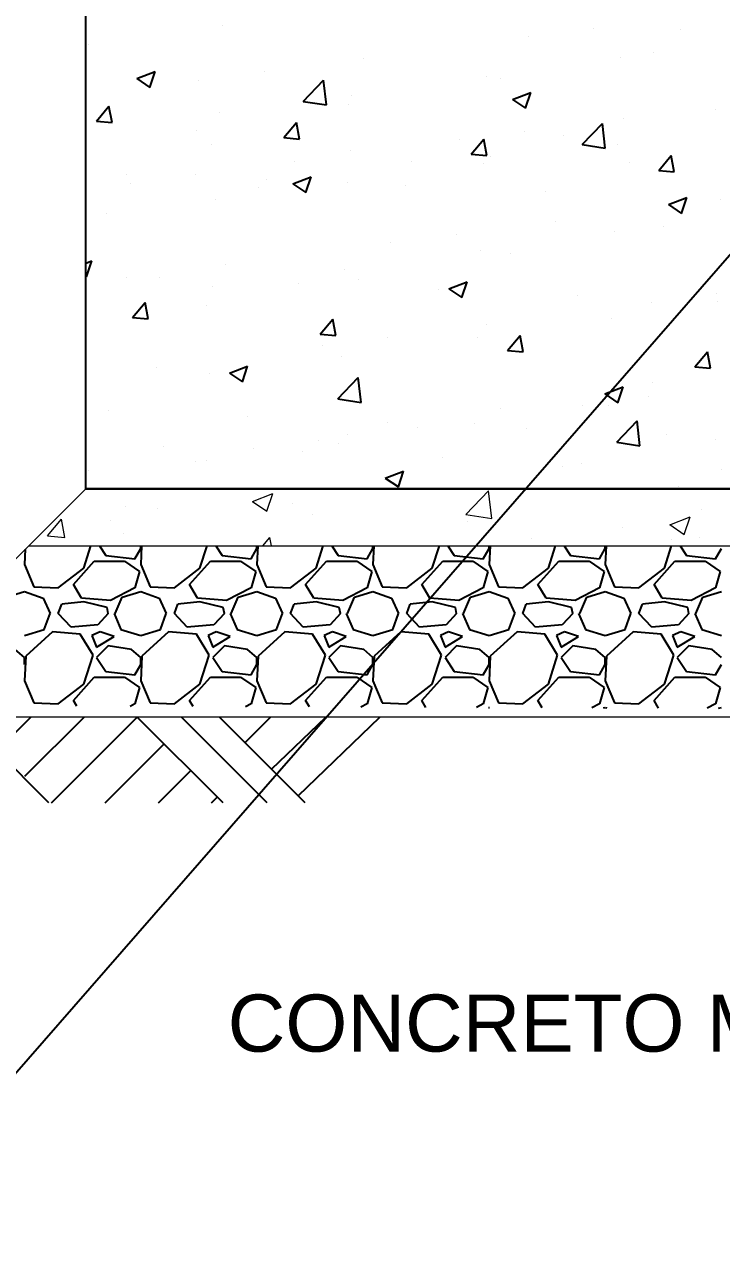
# Model space of a CAD drawing. Extents: x -160 to 364724, y -100 to 7353297.
# Drawn here: x 361602.4 to 361643.8, y 7349090.2 to 7349163.3 of the extents above; entities that cross this region are included whole.
import ezdxf

# ---------------------------------------------------------------- set-up
doc = ezdxf.new("R2010")
doc.units = 0
doc.header["$LTSCALE"] = 5
for name, color, linetype in [('01-CONTINUA', 1, 'Continuous'), ('GER-SIMBOLOS', 1, 'Continuous'), ('HACHURAS', 1, 'Continuous'), ('PAREDE CONCRETO CORTE', 5, 'Continuous'), ('Q-PLATO', 5, 'Continuous'), ('SANC_COTAS', 1, 'Continuous'), ('VEGETAÇÃO', 7, 'Continuous')]:
    doc.layers.add(name, color=color, linetype=linetype)
doc.styles.add('R-80', font='arial.ttf')
doc.dimstyles.new('LEADER - 25', dxfattribs={"dimscale": 0.025, "dimtxt": 2, "dimasz": 1.5, "dimexe": 2, "dimexo": 1, "dimgap": 1, "dimtad": 1, "dimzin": 0, "dimtxsty": 'R-80', "dimcen": 0, "dimdle": 2, "dimclrd": 1, "dimclre": 1, "dimclrt": 2, "dimadec": 0, "dimazin": 0, "dimtfac": 0.5, "dimtmove": 2, "dimatfit": 3, "dimfxl": 1, "dimtolj": 1, "dimtzin": 0, "dimarcsym": 0})

msp = doc.modelspace()

# ---------------------------------------------------------------- linework, layer by layer
at = {"layer": '01-CONTINUA', "color": 9, "linetype": 'Continuous'}
for p, q in [((361602.398, 7349132.084), (361602.354, 7349131.17)), ((361605.875, 7349130.963), (361606.299, 7349132.288)), ((361606.809, 7349132.288), (361607.187, 7349131.722)), ((361608.913, 7349131.515), (361609.258, 7349132.137)), ((361609.311, 7349132.288), (361609.258, 7349131.17)), ((361609.258, 7349132.137), (361609.258, 7349132.288)), ((361612.778, 7349130.963), (361613.202, 7349132.288)), ((361613.713, 7349132.288), (361614.09, 7349131.722)), ((361615.816, 7349131.515), (361616.161, 7349132.137)), ((361616.214, 7349132.288), (361616.161, 7349131.17)), ((361616.161, 7349132.137), (361616.161, 7349132.288)), ((361619.682, 7349130.963), (361620.106, 7349132.288)), ((361620.616, 7349132.288), (361620.993, 7349131.722)), ((361622.719, 7349131.515), (361623.064, 7349132.137)), ((361623.117, 7349132.288), (361623.064, 7349131.17)), ((361623.064, 7349132.137), (361623.064, 7349132.288)), ((361626.585, 7349130.963), (361627.009, 7349132.288)), ((361627.519, 7349132.288), (361627.896, 7349131.722)), ((361629.622, 7349131.515), (361629.967, 7349132.137)), ((361630.021, 7349132.288), (361629.967, 7349131.17)), ((361629.967, 7349132.137), (361629.967, 7349132.288)), ((361633.488, 7349130.963), (361633.912, 7349132.288)), ((361634.422, 7349132.288), (361634.8, 7349131.722)), ((361636.525, 7349131.515), (361636.871, 7349132.137)), ((361636.924, 7349132.288), (361636.871, 7349131.17)), ((361636.871, 7349132.137), (361636.871, 7349132.288)), ((361640.391, 7349130.963), (361640.815, 7349132.288)), ((361641.326, 7349132.288), (361641.703, 7349131.722)), ((361643.429, 7349131.515), (361643.774, 7349132.137)), ((361602.354, 7349131.17), (361602.907, 7349129.859)), ((361605.254, 7349129.997), (361606.496, 7349131.377)), ((361606.496, 7349131.377), (361608.291, 7349131.377)), ((361607.187, 7349131.722), (361608.913, 7349131.515)), ((361608.291, 7349131.377), (361609.189, 7349130.756)), ((361609.258, 7349131.17), (361609.81, 7349129.859)), ((361612.157, 7349129.997), (361613.4, 7349131.377)), ((361613.4, 7349131.377), (361615.194, 7349131.377)), ((361614.09, 7349131.722), (361615.816, 7349131.515)), ((361615.194, 7349131.377), (361616.092, 7349130.756)), ((361616.161, 7349131.17), (361616.713, 7349129.859)), ((361619.06, 7349129.997), (361620.303, 7349131.377)), ((361620.303, 7349131.377), (361622.098, 7349131.377)), ((361620.993, 7349131.722), (361622.719, 7349131.515)), ((361622.098, 7349131.377), (361622.995, 7349130.756)), ((361623.064, 7349131.17), (361623.616, 7349129.859)), ((361625.964, 7349129.997), (361627.206, 7349131.377)), ((361627.206, 7349131.377), (361629.001, 7349131.377)), ((361627.896, 7349131.722), (361629.622, 7349131.515)), ((361629.001, 7349131.377), (361629.898, 7349130.756)), ((361629.967, 7349131.17), (361630.52, 7349129.859)), ((361632.867, 7349129.997), (361634.109, 7349131.377)), ((361634.109, 7349131.377), (361635.904, 7349131.377)), ((361634.8, 7349131.722), (361636.525, 7349131.515)), ((361635.904, 7349131.377), (361636.802, 7349130.756)), ((361636.871, 7349131.17), (361637.423, 7349129.859)), ((361639.77, 7349129.997), (361641.013, 7349131.377)), ((361641.013, 7349131.377), (361642.807, 7349131.377)), ((361641.703, 7349131.722), (361643.429, 7349131.515)), ((361642.807, 7349131.377), (361643.705, 7349130.756)), ((361604.356, 7349129.79), (361605.875, 7349130.963)), ((361609.189, 7349130.756), (361608.913, 7349129.79)), ((361611.26, 7349129.79), (361612.778, 7349130.963)), ((361616.092, 7349130.756), (361615.816, 7349129.79)), ((361618.163, 7349129.79), (361619.682, 7349130.963)), ((361622.995, 7349130.756), (361622.719, 7349129.79)), ((361625.066, 7349129.79), (361626.585, 7349130.963)), ((361629.898, 7349130.756), (361629.622, 7349129.79)), ((361631.969, 7349129.79), (361633.488, 7349130.963)), ((361636.802, 7349130.756), (361636.525, 7349129.79)), ((361638.873, 7349129.79), (361640.391, 7349130.963)), ((361643.705, 7349130.756), (361643.429, 7349129.79)), ((361602.907, 7349129.859), (361604.356, 7349129.79)), ((361605.737, 7349129.168), (361605.254, 7349129.997)), ((361608.913, 7349129.79), (361607.463, 7349129.03)), ((361609.81, 7349129.859), (361611.26, 7349129.79)), ((361612.64, 7349129.168), (361612.157, 7349129.997)), ((361615.816, 7349129.79), (361614.366, 7349129.03)), ((361616.713, 7349129.859), (361618.163, 7349129.79)), ((361619.544, 7349129.168), (361619.06, 7349129.997)), ((361622.719, 7349129.79), (361621.269, 7349129.03)), ((361623.616, 7349129.859), (361625.066, 7349129.79)), ((361626.447, 7349129.168), (361625.964, 7349129.997)), ((361629.622, 7349129.79), (361628.173, 7349129.03)), ((361630.52, 7349129.859), (361631.969, 7349129.79)), ((361633.35, 7349129.168), (361632.867, 7349129.997)), ((361636.525, 7349129.79), (361635.076, 7349129.03)), ((361637.423, 7349129.859), (361638.873, 7349129.79)), ((361640.253, 7349129.168), (361639.77, 7349129.997)), ((361643.429, 7349129.79), (361641.979, 7349129.03)), ((361601.25, 7349129.237), (361602.354, 7349129.582)), ((361602.354, 7349129.582), (361603.459, 7349129.168)), ((361603.459, 7349129.168), (361603.873, 7349128.271)), ((361605.875, 7349128.961), (361604.563, 7349128.823)), ((361607.463, 7349129.03), (361605.737, 7349129.168)), ((361607.256, 7349128.616), (361605.875, 7349128.961)), ((361607.739, 7349128.271), (361608.153, 7349129.237)), ((361608.153, 7349129.237), (361609.258, 7349129.582)), ((361609.258, 7349129.582), (361610.362, 7349129.168)), ((361610.362, 7349129.168), (361610.776, 7349128.271)), ((361612.778, 7349128.961), (361611.467, 7349128.823)), ((361614.366, 7349129.03), (361612.64, 7349129.168)), ((361614.159, 7349128.616), (361612.778, 7349128.961)), ((361614.642, 7349128.271), (361615.056, 7349129.237)), ((361615.056, 7349129.237), (361616.161, 7349129.582)), ((361616.161, 7349129.582), (361617.265, 7349129.168)), ((361617.265, 7349129.168), (361617.68, 7349128.271)), ((361619.682, 7349128.961), (361618.37, 7349128.823)), ((361621.269, 7349129.03), (361619.544, 7349129.168)), ((361621.062, 7349128.616), (361619.682, 7349128.961)), ((361621.545, 7349128.271), (361621.96, 7349129.237)), ((361621.96, 7349129.237), (361623.064, 7349129.582)), ((361623.064, 7349129.582), (361624.169, 7349129.168)), ((361624.169, 7349129.168), (361624.583, 7349128.271)), ((361626.585, 7349128.961), (361625.273, 7349128.823)), ((361628.173, 7349129.03), (361626.447, 7349129.168)), ((361627.965, 7349128.616), (361626.585, 7349128.961)), ((361628.449, 7349128.271), (361628.863, 7349129.237)), ((361628.863, 7349129.237), (361629.967, 7349129.582)), ((361629.967, 7349129.582), (361631.072, 7349129.168)), ((361631.072, 7349129.168), (361631.486, 7349128.271)), ((361633.488, 7349128.961), (361632.176, 7349128.823)), ((361635.076, 7349129.03), (361633.35, 7349129.168)), ((361634.869, 7349128.616), (361633.488, 7349128.961)), ((361635.352, 7349128.271), (361635.766, 7349129.237)), ((361635.766, 7349129.237), (361636.871, 7349129.582)), ((361636.871, 7349129.582), (361637.975, 7349129.168)), ((361637.975, 7349129.168), (361638.389, 7349128.271)), ((361640.391, 7349128.961), (361639.08, 7349128.823)), ((361641.979, 7349129.03), (361640.253, 7349129.168)), ((361641.772, 7349128.616), (361640.391, 7349128.961)), ((361642.255, 7349128.271), (361642.669, 7349129.237)), ((361642.669, 7349129.237), (361643.774, 7349129.582)), ((361603.528, 7349127.304), (361603.873, 7349128.271)), ((361604.356, 7349128.271), (361604.563, 7349128.823)), ((361605.116, 7349127.442), (361604.356, 7349128.271)), ((361607.325, 7349128.271), (361606.704, 7349127.581)), ((361607.325, 7349128.271), (361607.256, 7349128.616)), ((361607.67, 7349128.271), (361608.084, 7349127.304)), ((361610.431, 7349127.304), (361610.776, 7349128.271)), ((361611.26, 7349128.271), (361611.467, 7349128.823)), ((361612.019, 7349127.442), (361611.26, 7349128.271)), ((361614.228, 7349128.271), (361613.607, 7349127.581)), ((361614.228, 7349128.271), (361614.159, 7349128.616)), ((361614.573, 7349128.271), (361614.987, 7349127.304)), ((361617.334, 7349127.304), (361617.68, 7349128.271)), ((361618.163, 7349128.271), (361618.37, 7349128.823)), ((361618.922, 7349127.442), (361618.163, 7349128.271)), ((361621.131, 7349128.271), (361620.51, 7349127.581)), ((361621.131, 7349128.271), (361621.062, 7349128.616)), ((361621.476, 7349128.271), (361621.891, 7349127.304)), ((361624.238, 7349127.304), (361624.583, 7349128.271)), ((361625.066, 7349128.271), (361625.273, 7349128.823)), ((361625.825, 7349127.442), (361625.066, 7349128.271)), ((361628.035, 7349128.271), (361627.413, 7349127.581)), ((361628.035, 7349128.271), (361627.965, 7349128.616)), ((361628.38, 7349128.271), (361628.794, 7349127.304)), ((361631.141, 7349127.304), (361631.486, 7349128.271)), ((361631.969, 7349128.271), (361632.176, 7349128.823)), ((361632.729, 7349127.442), (361631.969, 7349128.271)), ((361634.938, 7349128.271), (361634.316, 7349127.581)), ((361634.938, 7349128.271), (361634.869, 7349128.616)), ((361635.283, 7349128.271), (361635.697, 7349127.304)), ((361638.044, 7349127.304), (361638.389, 7349128.271)), ((361638.873, 7349128.271), (361639.08, 7349128.823)), ((361639.632, 7349127.442), (361638.873, 7349128.271)), ((361641.841, 7349128.271), (361641.22, 7349127.581)), ((361641.841, 7349128.271), (361641.772, 7349128.616)), ((361642.186, 7349128.271), (361642.6, 7349127.304)), ((361606.704, 7349127.581), (361605.116, 7349127.442)), ((361613.607, 7349127.581), (361612.019, 7349127.442)), ((361620.51, 7349127.581), (361618.922, 7349127.442)), ((361627.413, 7349127.581), (361625.825, 7349127.442)), ((361634.316, 7349127.581), (361632.729, 7349127.442)), ((361641.22, 7349127.581), (361639.632, 7349127.442)), ((361602.354, 7349126.959), (361603.528, 7349127.304)), ((361604.011, 7349127.166), (361602.423, 7349125.717)), ((361605.668, 7349127.028), (361604.011, 7349127.166)), ((361606.427, 7349125.786), (361605.668, 7349127.028)), ((361606.842, 7349127.166), (361606.358, 7349126.959)), ((361606.358, 7349126.959), (361606.634, 7349126.269)), ((361606.634, 7349126.269), (361607.67, 7349126.89)), ((361607.67, 7349126.89), (361606.842, 7349127.166)), ((361608.084, 7349127.304), (361609.258, 7349126.959)), ((361609.258, 7349126.959), (361610.431, 7349127.304)), ((361610.914, 7349127.166), (361609.327, 7349125.717)), ((361612.571, 7349127.028), (361610.914, 7349127.166)), ((361613.331, 7349125.786), (361612.571, 7349127.028)), ((361613.745, 7349127.166), (361613.262, 7349126.959)), ((361613.262, 7349126.959), (361613.538, 7349126.269)), ((361613.538, 7349126.269), (361614.573, 7349126.89)), ((361614.573, 7349126.89), (361613.745, 7349127.166)), ((361614.987, 7349127.304), (361616.161, 7349126.959)), ((361616.161, 7349126.959), (361617.334, 7349127.304)), ((361617.818, 7349127.166), (361616.23, 7349125.717)), ((361619.474, 7349127.028), (361617.818, 7349127.166)), ((361620.234, 7349125.786), (361619.474, 7349127.028)), ((361620.648, 7349127.166), (361620.165, 7349126.959)), ((361620.165, 7349126.959), (361620.441, 7349126.269)), ((361620.441, 7349126.269), (361621.476, 7349126.89)), ((361621.476, 7349126.89), (361620.648, 7349127.166)), ((361621.891, 7349127.304), (361623.064, 7349126.959)), ((361623.064, 7349126.959), (361624.238, 7349127.304)), ((361624.721, 7349127.166), (361623.133, 7349125.717)), ((361626.378, 7349127.028), (361624.721, 7349127.166)), ((361627.137, 7349125.786), (361626.378, 7349127.028)), ((361627.551, 7349127.166), (361627.068, 7349126.959)), ((361627.068, 7349126.959), (361627.344, 7349126.269)), ((361627.344, 7349126.269), (361628.38, 7349126.89)), ((361628.38, 7349126.89), (361627.551, 7349127.166)), ((361628.794, 7349127.304), (361629.967, 7349126.959)), ((361629.967, 7349126.959), (361631.141, 7349127.304)), ((361631.624, 7349127.166), (361630.036, 7349125.717)), ((361633.281, 7349127.028), (361631.624, 7349127.166)), ((361634.04, 7349125.786), (361633.281, 7349127.028)), ((361634.455, 7349127.166), (361633.971, 7349126.959)), ((361633.971, 7349126.959), (361634.247, 7349126.269)), ((361634.247, 7349126.269), (361635.283, 7349126.89)), ((361635.283, 7349126.89), (361634.455, 7349127.166)), ((361635.697, 7349127.304), (361636.871, 7349126.959)), ((361636.871, 7349126.959), (361638.044, 7349127.304)), ((361638.527, 7349127.166), (361636.94, 7349125.717)), ((361640.184, 7349127.028), (361638.527, 7349127.166)), ((361640.944, 7349125.786), (361640.184, 7349127.028)), ((361641.358, 7349127.166), (361640.875, 7349126.959)), ((361640.875, 7349126.959), (361641.151, 7349126.269)), ((361641.151, 7349126.269), (361642.186, 7349126.89)), ((361642.186, 7349126.89), (361641.358, 7349127.166)), ((361642.6, 7349127.304), (361643.774, 7349126.959)), ((361602.354, 7349125.648), (361601.802, 7349126.131)), ((361607.325, 7349126.338), (361606.634, 7349125.648)), ((361608.705, 7349126.131), (361607.325, 7349126.338)), ((361609.258, 7349125.648), (361608.705, 7349126.131)), ((361614.228, 7349126.338), (361613.538, 7349125.648)), ((361615.609, 7349126.131), (361614.228, 7349126.338)), ((361616.161, 7349125.648), (361615.609, 7349126.131)), ((361621.131, 7349126.338), (361620.441, 7349125.648)), ((361622.512, 7349126.131), (361621.131, 7349126.338)), ((361623.064, 7349125.648), (361622.512, 7349126.131)), ((361628.035, 7349126.338), (361627.344, 7349125.648)), ((361629.415, 7349126.131), (361628.035, 7349126.338)), ((361629.967, 7349125.648), (361629.415, 7349126.131)), ((361634.938, 7349126.338), (361634.247, 7349125.648)), ((361636.318, 7349126.131), (361634.938, 7349126.338)), ((361636.871, 7349125.648), (361636.318, 7349126.131)), ((361641.841, 7349126.338), (361641.151, 7349125.648)), ((361643.222, 7349126.131), (361641.841, 7349126.338)), ((361643.774, 7349125.648), (361643.222, 7349126.131)), ((361602.423, 7349125.717), (361602.354, 7349124.267)), ((361602.354, 7349125.233), (361602.354, 7349125.648)), ((361605.875, 7349124.06), (361606.427, 7349125.786)), ((361606.634, 7349125.648), (361607.187, 7349124.819)), ((361609.327, 7349125.717), (361609.258, 7349124.267)), ((361609.258, 7349125.233), (361609.258, 7349125.648)), ((361612.778, 7349124.06), (361613.331, 7349125.786)), ((361613.538, 7349125.648), (361614.09, 7349124.819)), ((361616.23, 7349125.717), (361616.161, 7349124.267)), ((361616.161, 7349125.233), (361616.161, 7349125.648)), ((361619.682, 7349124.06), (361620.234, 7349125.786)), ((361620.441, 7349125.648), (361620.993, 7349124.819)), ((361623.133, 7349125.717), (361623.064, 7349124.267)), ((361623.064, 7349125.233), (361623.064, 7349125.648)), ((361626.585, 7349124.06), (361627.137, 7349125.786)), ((361627.344, 7349125.648), (361627.896, 7349124.819)), ((361630.036, 7349125.717), (361629.967, 7349124.267)), ((361629.967, 7349125.233), (361629.967, 7349125.648)), ((361633.488, 7349124.06), (361634.04, 7349125.786)), ((361634.247, 7349125.648), (361634.8, 7349124.819)), ((361636.94, 7349125.717), (361636.871, 7349124.267)), ((361636.871, 7349125.233), (361636.871, 7349125.648)), ((361640.391, 7349124.06), (361640.944, 7349125.786)), ((361641.151, 7349125.648), (361641.703, 7349124.819)), ((361607.187, 7349124.819), (361608.913, 7349124.612)), ((361608.913, 7349124.612), (361609.258, 7349125.233)), ((361614.09, 7349124.819), (361615.816, 7349124.612)), ((361615.816, 7349124.612), (361616.161, 7349125.233)), ((361620.993, 7349124.819), (361622.719, 7349124.612)), ((361622.719, 7349124.612), (361623.064, 7349125.233)), ((361627.896, 7349124.819), (361629.622, 7349124.612)), ((361629.622, 7349124.612), (361629.967, 7349125.233)), ((361634.8, 7349124.819), (361636.525, 7349124.612)), ((361636.525, 7349124.612), (361636.871, 7349125.233)), ((361641.703, 7349124.819), (361643.429, 7349124.612)), ((361643.429, 7349124.612), (361643.774, 7349125.233)), ((361602.354, 7349124.267), (361602.907, 7349122.955)), ((361604.356, 7349122.886), (361605.875, 7349124.06)), ((361605.254, 7349123.093), (361606.496, 7349124.474)), ((361606.496, 7349124.474), (361608.291, 7349124.474)), ((361608.291, 7349124.474), (361609.189, 7349123.853)), ((361609.189, 7349123.853), (361608.913, 7349122.886)), ((361609.258, 7349124.267), (361609.81, 7349122.955)), ((361611.26, 7349122.886), (361612.778, 7349124.06)), ((361612.157, 7349123.093), (361613.4, 7349124.474)), ((361613.4, 7349124.474), (361615.194, 7349124.474)), ((361615.194, 7349124.474), (361616.092, 7349123.853)), ((361616.092, 7349123.853), (361615.816, 7349122.886)), ((361616.161, 7349124.267), (361616.713, 7349122.955)), ((361618.163, 7349122.886), (361619.682, 7349124.06)), ((361619.06, 7349123.093), (361620.303, 7349124.474)), ((361620.303, 7349124.474), (361622.098, 7349124.474)), ((361622.098, 7349124.474), (361622.995, 7349123.853)), ((361622.995, 7349123.853), (361622.719, 7349122.886)), ((361623.064, 7349124.267), (361623.616, 7349122.955)), ((361625.066, 7349122.886), (361626.585, 7349124.06)), ((361625.964, 7349123.093), (361627.206, 7349124.474)), ((361627.206, 7349124.474), (361629.001, 7349124.474)), ((361629.001, 7349124.474), (361629.898, 7349123.853)), ((361629.898, 7349123.853), (361629.622, 7349122.886)), ((361629.967, 7349124.267), (361630.52, 7349122.955)), ((361631.969, 7349122.886), (361633.488, 7349124.06)), ((361632.867, 7349123.093), (361634.109, 7349124.474)), ((361634.109, 7349124.474), (361635.904, 7349124.474)), ((361635.904, 7349124.474), (361636.802, 7349123.853)), ((361636.802, 7349123.853), (361636.525, 7349122.886)), ((361636.871, 7349124.267), (361637.423, 7349122.955)), ((361638.873, 7349122.886), (361640.391, 7349124.06)), ((361639.77, 7349123.093), (361641.013, 7349124.474)), ((361641.013, 7349124.474), (361642.807, 7349124.474)), ((361642.807, 7349124.474), (361643.705, 7349123.853)), ((361643.705, 7349123.853), (361643.429, 7349122.886)), ((361602.907, 7349122.955), (361604.356, 7349122.886)), ((361605.457, 7349122.745), (361605.254, 7349123.093)), ((361608.913, 7349122.886), (361608.623, 7349122.735)), ((361609.81, 7349122.955), (361611.26, 7349122.886)), ((361612.373, 7349122.723), (361612.157, 7349123.093)), ((361615.816, 7349122.886), (361615.486, 7349122.713)), ((361616.713, 7349122.955), (361618.163, 7349122.886)), ((361619.289, 7349122.702), (361619.06, 7349123.093)), ((361622.719, 7349122.886), (361622.348, 7349122.692)), ((361623.616, 7349122.955), (361625.066, 7349122.886)), ((361626.205, 7349122.68), (361625.964, 7349123.093)), ((361629.622, 7349122.886), (361629.21, 7349122.671)), ((361629.933, 7349122.668), (361629.967, 7349122.679)), ((361629.967, 7349122.679), (361629.997, 7349122.668)), ((361630.52, 7349122.955), (361631.969, 7349122.886)), ((361633.121, 7349122.658), (361632.867, 7349123.093)), ((361636.525, 7349122.886), (361636.073, 7349122.649)), ((361636.768, 7349122.647), (361636.871, 7349122.679)), ((361636.871, 7349122.679), (361636.958, 7349122.646)), ((361637.423, 7349122.955), (361638.873, 7349122.886)), ((361640.036, 7349122.637), (361639.77, 7349123.093)), ((361643.429, 7349122.886), (361642.935, 7349122.628)), ((361643.603, 7349122.626), (361643.774, 7349122.679))]:
    msp.add_line(p, q, dxfattribs=at)
at = {"layer": 'GER-SIMBOLOS'}
for p, q in [((361603.798, 7349117.001), (361598.702, 7349122.097)), ((361600.795, 7349120.166), (361602.726, 7349122.097)), ((361602.378, 7349118.583), (361605.891, 7349122.097)), ((361603.96, 7349117.001), (361609.056, 7349122.097)), ((361614.152, 7349117.001), (361609.056, 7349122.097)), ((361616.772, 7349117.001), (361611.676, 7349122.097)), ((361619.034, 7349117.001), (361613.938, 7349122.097)), ((361615.456, 7349120.579), (361616.974, 7349122.097)), ((361617.039, 7349118.996), (361620.253, 7349122.097)), ((361618.621, 7349117.414), (361623.476, 7349122.097)), ((361607.14, 7349117.001), (361610.646, 7349120.507)), ((361610.305, 7349117.001), (361612.228, 7349118.924)), ((361613.469, 7349117.001), (361613.811, 7349117.342))]:
    msp.add_line(p, q, dxfattribs=at)
at = {"layer": 'HACHURAS', "linetype": 'Continuous', "lineweight": 9}
for p, q in [((361628.586, 7349134.159), (361629.93, 7349135.56)), ((361630.121, 7349133.921), (361629.93, 7349135.56)), ((361615.904, 7349134.931), (361617.112, 7349135.395)), ((361615.905, 7349134.933), (361616.763, 7349134.354)), ((361616.158, 7349134.901), (361616.158, 7349134.901)), ((361616.763, 7349134.354), (361617.113, 7349135.397)), ((361608.377, 7349134.615), (361608.377, 7349134.615)), ((361610.257, 7349134.531), (361610.257, 7349134.531)), ((361618.301, 7349134.781), (361618.301, 7349134.781)), ((361619.47, 7349134.142), (361619.47, 7349134.142)), ((361628.586, 7349134.158), (361630.121, 7349133.92)), ((361642.566, 7349134.446), (361642.566, 7349134.446)), ((361603.719, 7349132.881), (361604.551, 7349133.872)), ((361604.754, 7349132.791), (361604.554, 7349133.873)), ((361607.441, 7349133.796), (361607.441, 7349133.796)), ((361628.682, 7349133.752), (361628.682, 7349133.752)), ((361637.895, 7349133.363), (361637.895, 7349133.363)), ((361640.706, 7349133.549), (361641.914, 7349134.013)), ((361640.707, 7349133.551), (361641.565, 7349132.971)), ((361641.565, 7349132.971), (361641.915, 7349134.014)), ((361603.719, 7349132.881), (361604.75, 7349132.791)), ((361608.236, 7349133.053), (361608.236, 7349133.053)), ((361616.509, 7349132.288), (361616.929, 7349132.789)), ((361617.025, 7349132.288), (361616.933, 7349132.79)), ((361632.501, 7349132.719), (361632.501, 7349132.719)), ((361640.813, 7349132.676), (361640.813, 7349132.676)), ((361642.49, 7349132.77), (361642.49, 7349132.77))]:
    msp.add_line(p, q, dxfattribs=at)
at = {"layer": 'PAREDE CONCRETO CORTE'}
for p, q in [((361606, 7349135.686), (361606, 7349169.658)), ((361606, 7349135.686), (361793.314, 7349135.686)), ((361793.314, 7349135.686), (361606, 7349135.686))]:
    msp.add_line(p, q, dxfattribs=at)
at = {"layer": 'Q-PLATO'}
msp.add_circle((361476.319, 7349234.441), 463.496, dxfattribs=at)
at = {"layer": 'SANC_COTAS', "linetype": 'Continuous', "lineweight": 13}
for p, q in [((361606.021, 7349135.707), (361592.432, 7349122.117)), ((361602.603, 7349132.288), (361796.712, 7349132.288)), ((361592.432, 7349122.117), (361806.693, 7349122.117))]:
    msp.add_line(p, q, dxfattribs=at)
at = {"layer": 'VEGETAÇÃO', "color": 1, "linetype": 'Continuous'}
for p, q in [((361614.106, 7349163.236), (361614.106, 7349163.236)), ((361632.291, 7349162.566), (361632.291, 7349162.566)), ((361636.179, 7349163.078), (361636.179, 7349163.078)), ((361641.346, 7349163.031), (361641.346, 7349163.031)), ((361606.131, 7349162.143), (361606.131, 7349162.143)), ((361622.481, 7349161.274), (361622.481, 7349161.274)), ((361637.805, 7349161.318), (361637.805, 7349161.318)), ((361639.719, 7349161.667), (361639.719, 7349161.667)), ((361609.034, 7349160.086), (361610.121, 7349160.504)), ((361609.806, 7349159.565), (361610.121, 7349160.504)), ((361616.599, 7349160.5), (361616.599, 7349160.5)), ((361609.034, 7349160.086), (361609.806, 7349159.565)), ((361612.71, 7349159.988), (361612.71, 7349159.988)), ((361618.915, 7349158.735), (361620.125, 7349159.996)), ((361620.297, 7349158.521), (361620.125, 7349159.996)), ((361629.83, 7349160.225), (361629.83, 7349160.225)), ((361630.661, 7349160.112), (361630.661, 7349160.112)), ((361621.763, 7349159.06), (361621.763, 7349159.06)), ((361631.356, 7349158.842), (361632.443, 7349159.26)), ((361632.128, 7349158.321), (361632.443, 7349159.26)), ((361606.622, 7349157.55), (361607.371, 7349158.442)), ((361607.551, 7349157.469), (361607.372, 7349158.443)), ((361618.915, 7349158.735), (361620.297, 7349158.52)), ((361621.603, 7349158.558), (361621.603, 7349158.558)), ((361631.356, 7349158.842), (361632.128, 7349158.321)), ((361643.441, 7349158.257), (361643.441, 7349158.257)), ((361606.622, 7349157.55), (361607.551, 7349157.469)), ((361613.917, 7349158.066), (361613.917, 7349158.066)), ((361617.763, 7349156.575), (361618.512, 7349157.468)), ((361618.692, 7349156.494), (361618.512, 7349157.468)), ((361637.976, 7349157.726), (361637.976, 7349157.726)), ((361612.545, 7349157.003), (361612.545, 7349157.003)), ((361632.093, 7349156.951), (361632.093, 7349156.951)), ((361634.383, 7349156.702), (361634.383, 7349156.702)), ((361635.492, 7349156.164), (361636.702, 7349157.425)), ((361636.873, 7349155.95), (361636.702, 7349157.425)), ((361613.447, 7349156.145), (361613.447, 7349156.145)), ((361617.763, 7349156.575), (361618.691, 7349156.494)), ((361628.205, 7349156.44), (361628.205, 7349156.44)), ((361628.904, 7349155.601), (361629.653, 7349156.493)), ((361629.833, 7349155.52), (361629.653, 7349156.493)), ((361635.492, 7349156.164), (361636.873, 7349155.95)), ((361637.616, 7349156.148), (361637.616, 7349156.148)), ((361621.739, 7349155.795), (361621.739, 7349155.795)), ((361628.904, 7349155.601), (361629.832, 7349155.519)), ((361630.03, 7349155.445), (361630.03, 7349155.445)), ((361640.045, 7349154.626), (361640.793, 7349155.518)), ((361640.973, 7349154.545), (361640.794, 7349155.518)), ((361618.395, 7349155.148), (361618.395, 7349155.148)), ((361625.325, 7349155.147), (361625.325, 7349155.147)), ((361629.641, 7349155.054), (361629.641, 7349155.054)), ((361638.322, 7349155.095), (361638.322, 7349155.095)), ((361640.045, 7349154.626), (361640.973, 7349154.545)), ((361608.431, 7349154.409), (361608.431, 7349154.409)), ((361608.624, 7349153.862), (361608.624, 7349153.862)), ((361612.513, 7349154.374), (361612.513, 7349154.374)), ((361616.722, 7349154.059), (361616.722, 7349154.059)), ((361618.305, 7349153.833), (361619.393, 7349154.25)), ((361618.305, 7349153.833), (361619.078, 7349153.312)), ((361619.078, 7349153.312), (361619.393, 7349154.25)), ((361621.574, 7349153.889), (361621.574, 7349153.889)), ((361616.267, 7349153.592), (361616.267, 7349153.592)), ((361625.014, 7349153.709), (361625.014, 7349153.709)), ((361633.305, 7349153.358), (361633.305, 7349153.358)), ((361613.728, 7349152.895), (361613.728, 7349152.895)), ((361640.627, 7349152.589), (361641.715, 7349153.006)), ((361640.627, 7349152.589), (361641.4, 7349152.068)), ((361641.4, 7349152.068), (361641.715, 7349153.006)), ((361641.597, 7349153.008), (361641.597, 7349153.008)), ((361643.699, 7349152.891), (361643.699, 7349152.891)), ((361607.208, 7349152.038), (361607.208, 7349152.038)), ((361633.89, 7349151.6), (361633.89, 7349151.6)), ((361637.427, 7349150.977), (361637.427, 7349150.977)), ((361640.315, 7349151.266), (361640.315, 7349151.266)), ((361624.119, 7349150.313), (361624.119, 7349150.313)), ((361628.007, 7349150.825), (361628.007, 7349150.825)), ((361629.452, 7349149.883), (361629.452, 7349149.883)), ((361631.257, 7349149.712), (361631.257, 7349149.712)), ((361606, 7349149.109), (361606.342, 7349149.24)), ((361606.027, 7349148.302), (361606.342, 7349149.241)), ((361614.309, 7349149.022), (361614.309, 7349149.022)), ((361621.385, 7349148.719), (361621.385, 7349148.719)), ((361606, 7349148.32), (361606.027, 7349148.302)), ((361608.427, 7349148.248), (361608.427, 7349148.248)), ((361610.357, 7349148.25), (361610.357, 7349148.25)), ((361622.198, 7349148.157), (361622.198, 7349148.157)), ((361627.576, 7349147.579), (361628.664, 7349147.996)), ((361628.349, 7349147.058), (361628.664, 7349147.997)), ((361613.54, 7349147.724), (361613.54, 7349147.724)), ((361618.649, 7349147.9), (361618.649, 7349147.9)), ((361626.94, 7349147.55), (361626.94, 7349147.55)), ((361627.576, 7349147.579), (361628.349, 7349147.058)), ((361643.501, 7349147.277), (361643.501, 7349147.277)), ((361608.778, 7349145.867), (361609.526, 7349146.759)), ((361609.706, 7349145.786), (361609.527, 7349146.759)), ((361613.14, 7349146.602), (361613.14, 7349146.602)), ((361635.232, 7349147.199), (361635.232, 7349147.199)), ((361639.613, 7349146.765), (361639.613, 7349146.765)), ((361643.523, 7349146.849), (361643.523, 7349146.849)), ((361608.778, 7349145.867), (361609.706, 7349145.786)), ((361619.918, 7349144.892), (361620.667, 7349145.785)), ((361620.847, 7349144.811), (361620.667, 7349145.785)), ((361637.238, 7349145.806), (361637.238, 7349145.806)), ((361629.803, 7349145.474), (361629.803, 7349145.474)), ((361619.918, 7349144.892), (361620.847, 7349144.811)), ((361623.921, 7349144.699), (361623.921, 7349144.699)), ((361629.263, 7349144.713), (361629.263, 7349144.713)), ((361631.059, 7349143.917), (361631.808, 7349144.81)), ((361631.988, 7349143.836), (361631.808, 7349144.81)), ((361620.033, 7349144.187), (361620.033, 7349144.187)), ((361631.059, 7349143.917), (361631.987, 7349143.836)), ((361642.2, 7349142.943), (361642.949, 7349143.835)), ((361643.128, 7349142.862), (361642.949, 7349143.835)), ((361610.223, 7349142.896), (361610.223, 7349142.896)), ((361614.526, 7349142.569), (361615.613, 7349142.987)), ((361615.298, 7349142.048), (361615.613, 7349142.987)), ((361621.196, 7349143.548), (361621.196, 7349143.548)), ((361642.2, 7349142.943), (361643.128, 7349142.862)), ((361613.351, 7349142.554), (361613.351, 7349142.554)), ((361614.526, 7349142.569), (361615.298, 7349142.048)), ((361620.975, 7349141.034), (361622.184, 7349142.295)), ((361622.356, 7349140.819), (361622.184, 7349142.295)), ((361636.848, 7349141.325), (361637.935, 7349141.743)), ((361637.62, 7349140.804), (361637.935, 7349141.743)), ((361639.674, 7349141.999), (361639.674, 7349141.999)), ((361620.975, 7349141.034), (361622.356, 7349140.819)), ((361635.527, 7349140.639), (361635.527, 7349140.639)), ((361636.848, 7349141.326), (361637.62, 7349140.804)), ((361637.049, 7349140.636), (361637.049, 7349140.636)), ((361639.415, 7349141.151), (361639.415, 7349141.151)), ((361607.333, 7349140.313), (361607.333, 7349140.313)), ((361615.624, 7349139.963), (361615.624, 7349139.963)), ((361630.615, 7349140.444), (361630.615, 7349140.444)), ((361623.916, 7349139.613), (361623.916, 7349139.613)), ((361625.717, 7349139.348), (361625.717, 7349139.348)), ((361629.075, 7349139.542), (361629.075, 7349139.542)), ((361632.207, 7349139.262), (361632.207, 7349139.262)), ((361637.551, 7349138.463), (361638.761, 7349139.724)), ((361638.933, 7349138.248), (361638.761, 7349139.724)), ((361619.835, 7349138.573), (361619.835, 7349138.573)), ((361621.557, 7349138.889), (361621.557, 7349138.889)), ((361637.551, 7349138.463), (361638.933, 7349138.248)), ((361640.498, 7349138.912), (361640.498, 7349138.912)), ((361643.395, 7349138.589), (361643.395, 7349138.589)), ((361610.608, 7349138.227), (361610.608, 7349138.227)), ((361615.946, 7349138.061), (361615.946, 7349138.061)), ((361618.899, 7349137.877), (361618.899, 7349137.877)), ((361621.007, 7349138.378), (361621.007, 7349138.378)), ((361612.499, 7349137.334), (361612.499, 7349137.334)), ((361613.162, 7349137.383), (361613.162, 7349137.383)), ((361627.19, 7349137.526), (361627.19, 7349137.526)), ((361634.337, 7349137.034), (361634.337, 7349137.034)), ((361635.482, 7349137.176), (361635.482, 7349137.176)), ((361606.137, 7349136.77), (361606.137, 7349136.77)), ((361623.797, 7349136.316), (361624.885, 7349136.733)), ((361623.797, 7349136.316), (361624.57, 7349135.795)), ((361624.57, 7349135.795), (361624.885, 7349136.733)), ((361643.773, 7349136.826), (361643.773, 7349136.826)), ((361641.212, 7349135.799), (361641.212, 7349135.799))]:
    msp.add_line(p, q, dxfattribs=at)

# ---------------------------------------------------------------- leaders
at = {"layer": 'SANC_COTAS'}
msp.add_leader([(361652.882, 7349159.467), (361600.609, 7349099.519)], dimstyle='LEADER - 25', dxfattribs=at)

# ---------------------------------------------------------------- next in the draw order: wipeouts: each hides what was drawn before it
msp.add_wipeout([(361613.627, 7349100.889), (361721.339, 7349100.889), (361721.339, 7349106.783), (361613.627, 7349106.783)]).dxf.layer = 'SANC_COTAS'

# ---------------------------------------------------------------- next in the draw order: texts
at = {"layer": 'SANC_COTAS', "color": 2, "insert": (361720.15, 7349105.594), "char_height": 3.39726, "attachment_point": 3, "style": 'R-80'}
msp.add_mtext('CONCRETO MAGRO VER PROJ. ESTRUTURAL', dxfattribs=at)

doc.saveas('drawing.dxf')
